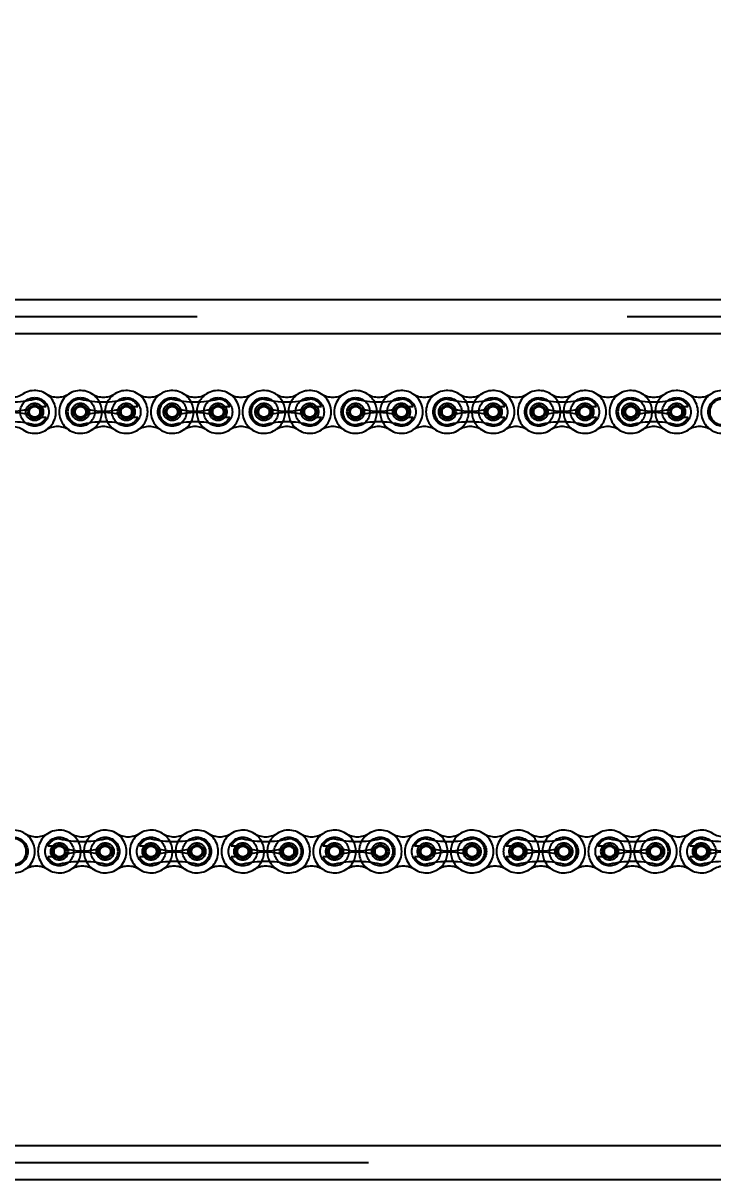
# Model space of a CAD drawing. Header units: metres. Extents: x 0 to 63075, y 0 to 44550.
# Drawn here: x 37825 to 38016, y 35022.3 to 35342.9 of the extents above; entities that cross this region are included whole.
import ezdxf

# ---------------------------------------------------------------- set-up
doc = ezdxf.new("R2010")
doc.units = ezdxf.units.M
doc.header["$LTSCALE"] = 75
doc.linetypes.add('HIDDEN2', pattern=[4.7625, 3.175, -1.5875])
for name, color, linetype in [('18_COTAS', 7, 'Continuous'), ('SDM', 7, 'Continuous'), ('SL4', 4, 'Continuous'), ('ST1', 7, 'HIDDEN2')]:
    doc.layers.add(name, color=color, linetype=linetype)
doc.styles.add('ROMANS', font='ROMANS.SHX')
doc.dimstyles.new('75___1-75', dxfattribs={"dimscale": 75, "dimtxt": 2.5, "dimasz": 2, "dimexe": 1.5, "dimexo": 1, "dimgap": 0.5, "dimtad": 1, "dimdec": 0, "dimzin": 12, "dimtxsty": 'ROMANS', "dimcen": 0, "dimclrd": 256, "dimclre": 256, "dimclrt": 3, "dimazin": 3, "dimtfac": 1, "dimtdec": 0, "dimtmove": 0, "dimatfit": 0, "dimfxl": 1, "dimlwd": -1, "dimlwe": -1, "dimarcsym": 0})

# ---------------------------------------------------------------- blocks, each defined once
blk = doc.blocks.new('*D31')
at = {"layer": 'Defpoints', "color": 0, "transparency": 16777216}
for p in [(37273.13, 35690.51), (37273.13, 35271.03), (41947.61, 35271.03)]:
    blk.add_point(p, dxfattribs=at)
at = {"layer": 'SDM', "transparency": 16777216}
for p, q in [((37273.13, 35346.03), (37273.13, 35803.01)), ((41947.61, 35346.03), (41947.61, 35803.01)), ((41797.61, 35690.51), (37423.13, 35690.51))]:
    blk.add_line(p, q, dxfattribs=at)
for points in [[(37423.13, 35715.51), (37423.13, 35665.51), (37273.13, 35690.51)], [(41797.61, 35715.51), (41797.61, 35665.51), (41947.61, 35690.51)]]:
    blk.add_solid(points, dxfattribs=at)
at = {"layer": 'SDM', "color": 3, "transparency": 16777216, "insert": (39610.37, 35821.76), "char_height": 187.5, "attachment_point": 5, "style": 'ROMANS'}
blk.add_mtext('4674', dxfattribs=at)
blk = doc.blocks.new('*D32')
at = {"layer": '18_COTAS', "transparency": 16777216}
for p, q in [((37273.13, 35346.03), (37273.13, 36814.27)), ((39025.01, 36776.77), (39025.01, 36814.27)), ((37423.13, 36701.77), (38875.01, 36701.77))]:
    blk.add_line(p, q, dxfattribs=at)
for points in [[(37423.13, 36726.77), (37423.13, 36676.77), (37273.13, 36701.77)], [(38875.01, 36726.77), (38875.01, 36676.77), (39025.01, 36701.77)]]:
    blk.add_solid(points, dxfattribs=at)
at = {"layer": 'Defpoints', "color": 0, "transparency": 16777216}
for p in [(39025.01, 36701.77), (39025.01, 36701.77), (37273.13, 35271.03)]:
    blk.add_point(p, dxfattribs=at)
at = {"layer": '18_COTAS', "color": 3, "transparency": 16777216, "insert": (38149.07, 36833.02), "char_height": 187.5, "attachment_point": 5, "style": 'ROMANS'}
blk.add_mtext('1752', dxfattribs=at)
blk = doc.blocks.new('A$C6e6623c1')
at = {"layer": 'SL4'}
for p, q in [((285.02, 1725.35), (1004.76, 1725.35)), ((1004.76, 1715.82), (296.87, 1715.82)), ((54.76, 1490.88), (957.26, 1490.88)), ((957.26, 1481.35), (253.75, 1481.35))]:
    blk.add_line(p, q, dxfattribs=at)
at = {"layer": 'ST1'}
for p, q in [((4.76, 1720.59), (1004.76, 1720.59)), ((1004.76, 1715.82), (4.76, 1715.82)), ((556.18, 1695.67), (558.31, 1695.67)), ((556.18, 1692.71), (558.31, 1692.71)), ((581.58, 1695.67), (583.71, 1695.67)), ((581.58, 1692.71), (583.71, 1692.71)), ((606.98, 1695.67), (609.11, 1695.67)), ((606.98, 1692.71), (609.11, 1692.71)), ((632.38, 1695.67), (634.51, 1695.67)), ((632.38, 1692.71), (634.51, 1692.71)), ((657.78, 1695.67), (659.91, 1695.67)), ((657.78, 1692.71), (659.91, 1692.71)), ((683.18, 1695.67), (685.31, 1695.67)), ((683.18, 1692.71), (685.31, 1692.71)), ((708.58, 1695.67), (710.71, 1695.67)), ((708.58, 1692.71), (710.71, 1692.71)), ((733.98, 1695.67), (736.11, 1695.67)), ((733.98, 1692.71), (736.11, 1692.71)), ((560.82, 1573.83), (558.7, 1573.83)), ((560.82, 1570.88), (558.7, 1570.88)), ((586.22, 1573.83), (584.1, 1573.83)), ((586.22, 1570.88), (584.1, 1570.88)), ((611.62, 1573.83), (609.5, 1573.83)), ((611.62, 1570.88), (609.5, 1570.88)), ((637.02, 1573.83), (634.9, 1573.83)), ((637.02, 1570.88), (634.9, 1570.88)), ((662.42, 1573.83), (660.3, 1573.83)), ((662.42, 1570.88), (660.3, 1570.88)), ((687.82, 1573.83), (685.7, 1573.83)), ((687.82, 1570.88), (685.7, 1570.88)), ((713.22, 1573.83), (711.1, 1573.83)), ((713.22, 1570.88), (711.1, 1570.88)), ((738.62, 1573.83), (736.5, 1573.83)), ((738.62, 1570.88), (736.5, 1570.88)), ((4.76, 1490.88), (1004.76, 1490.88)), ((1004.76, 1486.11), (4.76, 1486.11))]:
    blk.add_line(p, q, dxfattribs=at)
for centre, radius in [((555.08, 1694.19), 3.96), ((555.08, 1694.19), 2.4), ((555.08, 1694.19), 1.84), ((567.78, 1694.19), 3.96), ((567.78, 1694.19), 2.4), ((567.78, 1694.19), 1.85), ((580.48, 1694.19), 3.96), ((580.48, 1694.19), 2.4), ((580.48, 1694.19), 1.84), ((593.18, 1694.19), 3.96), ((593.18, 1694.19), 2.4), ((593.18, 1694.19), 1.84), ((605.88, 1694.19), 3.96), ((605.88, 1694.19), 2.4), ((605.88, 1694.19), 1.85), ((618.58, 1694.19), 3.96), ((618.58, 1694.19), 2.4), ((618.58, 1694.19), 1.84), ((631.28, 1694.19), 3.96), ((631.28, 1694.19), 2.4), ((631.28, 1694.19), 1.85), ((643.98, 1694.19), 3.96), ((643.98, 1694.19), 2.4), ((643.98, 1694.19), 1.84), ((656.68, 1694.19), 3.96), ((656.68, 1694.19), 2.4), ((656.68, 1694.19), 1.85), ((669.38, 1694.19), 3.96), ((669.38, 1694.19), 2.4), ((669.38, 1694.19), 1.84), ((682.08, 1694.19), 3.96), ((682.08, 1694.19), 2.4), ((682.08, 1694.19), 1.85), ((694.78, 1694.19), 3.96), ((694.78, 1694.19), 2.4), ((694.78, 1694.19), 1.85), ((707.48, 1694.19), 3.96), ((707.48, 1694.19), 2.4), ((707.48, 1694.19), 1.85), ((720.18, 1694.19), 3.96), ((720.18, 1694.19), 2.4), ((720.18, 1694.19), 1.85), ((732.88, 1694.19), 3.96), ((732.88, 1694.19), 2.4), ((732.88, 1694.19), 1.84), ((745.58, 1694.19), 3.96), ((555.08, 1694.19), 1.48), ((567.78, 1694.19), 1.48), ((580.48, 1694.19), 1.48), ((593.18, 1694.19), 1.48), ((605.88, 1694.19), 1.48), ((618.58, 1694.19), 1.48), ((631.28, 1694.19), 1.48), ((643.98, 1694.19), 1.48), ((656.68, 1694.19), 1.48), ((669.38, 1694.19), 1.48), ((682.08, 1694.19), 1.48), ((694.78, 1694.19), 1.48), ((707.48, 1694.19), 1.48), ((720.18, 1694.19), 1.48), ((732.88, 1694.19), 1.48), ((549.23, 1572.35), 3.96), ((561.93, 1572.35), 3.96), ((561.93, 1572.35), 2.4), ((561.93, 1572.35), 1.85), ((574.63, 1572.35), 3.96), ((574.63, 1572.35), 2.4), ((574.63, 1572.35), 1.85), ((587.33, 1572.35), 3.96), ((587.33, 1572.35), 2.4), ((587.33, 1572.35), 1.85), ((600.03, 1572.35), 3.96), ((600.03, 1572.35), 2.4), ((600.03, 1572.35), 1.84), ((612.73, 1572.35), 3.96), ((612.73, 1572.35), 2.4), ((612.73, 1572.35), 1.84), ((625.43, 1572.35), 3.96), ((625.43, 1572.35), 2.4), ((625.43, 1572.35), 1.85), ((638.13, 1572.35), 3.96), ((638.13, 1572.35), 2.4), ((638.13, 1572.35), 1.85), ((650.83, 1572.35), 3.96), ((650.83, 1572.35), 2.4), ((650.83, 1572.35), 1.84), ((663.53, 1572.35), 3.96), ((663.53, 1572.35), 2.4), ((663.53, 1572.35), 1.84), ((676.23, 1572.35), 3.96), ((676.23, 1572.35), 2.4), ((676.23, 1572.35), 1.85), ((688.93, 1572.35), 3.96), ((688.93, 1572.35), 2.4), ((688.93, 1572.35), 1.85), ((701.63, 1572.35), 3.96), ((701.63, 1572.35), 2.4), ((701.63, 1572.35), 1.84), ((714.33, 1572.35), 3.96), ((714.33, 1572.35), 2.4), ((714.33, 1572.35), 1.84), ((727.03, 1572.35), 3.96), ((727.03, 1572.35), 2.4), ((727.03, 1572.35), 1.84), ((739.73, 1572.35), 3.96), ((739.73, 1572.35), 2.4), ((739.73, 1572.35), 1.85), ((561.93, 1572.35), 1.48), ((574.63, 1572.35), 1.48), ((587.33, 1572.35), 1.48), ((600.03, 1572.35), 1.48), ((612.73, 1572.35), 1.48), ((625.43, 1572.35), 1.48), ((638.13, 1572.35), 1.48), ((650.83, 1572.35), 1.48), ((663.53, 1572.35), 1.48), ((676.23, 1572.35), 1.48), ((688.93, 1572.35), 1.48), ((701.63, 1572.35), 1.48), ((714.33, 1572.35), 1.48), ((727.03, 1572.35), 1.48), ((739.73, 1572.35), 1.48)]:
    blk.add_circle(centre, radius, dxfattribs=at)
for centre, radius, start, end in [((548.73, 1704.18), 5.92, 237.5667, 302.4333), ((555.08, 1694.19), 5.92, 237.5667, 122.4333), ((561.43, 1704.18), 5.92, 237.5667, 302.4333), ((567.78, 1694.19), 5.92, 57.5667, 302.4333), ((574.13, 1704.18), 5.92, 237.5667, 302.4333), ((567.78, 1694.19), 5.92, 302.4332, 57.5668), ((580.48, 1694.19), 5.92, 122.4332, 237.5668), ((580.48, 1694.19), 5.92, 237.5667, 122.4333), ((586.83, 1704.18), 5.92, 237.5667, 302.4333), ((593.18, 1694.19), 5.92, 57.5667, 302.4333), ((599.53, 1704.18), 5.92, 237.5667, 302.4333), ((593.18, 1694.19), 5.92, 302.4332, 57.5668), ((605.88, 1694.19), 5.92, 122.4332, 237.5668), ((605.88, 1694.19), 5.92, 237.5667, 122.4333), ((612.23, 1704.18), 5.92, 237.5667, 302.4333), ((618.58, 1694.19), 5.92, 57.5667, 302.4333), ((624.93, 1704.18), 5.92, 237.5667, 302.4333), ((618.58, 1694.19), 5.92, 302.4332, 57.5668), ((631.28, 1694.19), 5.92, 122.4332, 237.5668), ((631.28, 1694.19), 5.92, 237.5667, 122.4333), ((637.63, 1704.18), 5.92, 237.5667, 302.4333), ((643.98, 1694.19), 5.92, 57.5667, 302.4333), ((650.33, 1704.18), 5.92, 237.5667, 302.4333), ((643.98, 1694.19), 5.92, 302.4332, 57.5668), ((656.68, 1694.19), 5.92, 122.4332, 237.5668), ((656.68, 1694.19), 5.92, 237.5667, 122.4333), ((663.03, 1704.18), 5.92, 237.5667, 302.4333), ((669.38, 1694.19), 5.92, 57.5667, 302.4333), ((675.73, 1704.18), 5.92, 237.5667, 302.4333), ((669.38, 1694.19), 5.92, 302.4332, 57.5668), ((682.08, 1694.19), 5.92, 122.4332, 237.5668), ((682.08, 1694.19), 5.92, 237.5667, 122.4333), ((688.43, 1704.18), 5.92, 237.5667, 302.4333), ((694.78, 1694.19), 5.92, 57.5667, 302.4333), ((701.13, 1704.18), 5.92, 237.5667, 302.4333), ((694.78, 1694.19), 5.92, 302.4332, 57.5668), ((707.48, 1694.19), 5.92, 122.4332, 237.5668), ((707.48, 1694.19), 5.92, 237.5667, 122.4333), ((713.83, 1704.18), 5.92, 237.5667, 302.4333), ((720.18, 1694.19), 5.92, 57.5667, 302.4333), ((726.53, 1704.18), 5.92, 237.5667, 302.4333), ((720.18, 1694.19), 5.92, 302.4332, 57.5668), ((732.88, 1694.19), 5.92, 122.4332, 237.5668), ((732.88, 1694.19), 5.92, 237.5667, 122.4333), ((739.23, 1704.18), 5.92, 237.5667, 302.4333), ((745.58, 1694.19), 5.92, 57.5667, 302.4333), ((548.73, 1723.29), 26.32, 256.0401, 283.9599), ((555.08, 1694.19), 3.55, 24.5534, 90), ((567.78, 1694.19), 3.55, 90, 270), ((574.13, 1723.29), 26.32, 256.0401, 283.9599), ((580.48, 1694.19), 3.55, 24.5534, 90), ((593.18, 1694.19), 3.55, 90, 270), ((599.53, 1723.29), 26.32, 256.0401, 283.9599), ((605.88, 1694.19), 3.55, 24.5534, 90), ((618.58, 1694.19), 3.55, 90, 270), ((624.93, 1723.29), 26.32, 256.0401, 283.9599), ((631.28, 1694.19), 3.55, 24.5534, 90), ((643.98, 1694.19), 3.55, 90, 270), ((650.33, 1723.29), 26.32, 256.0401, 283.9599), ((656.68, 1694.19), 3.55, 24.5534, 90), ((669.38, 1694.19), 3.55, 90, 270), ((675.73, 1723.29), 26.32, 256.0401, 283.9599), ((682.08, 1694.19), 3.55, 24.5534, 90), ((694.78, 1694.19), 3.55, 90, 270), ((701.13, 1723.29), 26.32, 256.0401, 283.9599), ((707.48, 1694.19), 3.55, 24.5534, 90), ((720.18, 1694.19), 3.55, 90, 270), ((726.53, 1723.29), 26.32, 256.0401, 283.9599), ((732.88, 1694.19), 3.55, 24.5534, 90), ((745.58, 1694.19), 3.55, 90, 270), ((548.73, 1710.54), 16.17, 252.993, 287.007), ((548.73, 1677.84), 16.17, 72.993, 107.007), ((555.08, 1694.19), 3.55, 270, 335.4466), ((574.13, 1710.54), 16.17, 252.993, 287.007), ((574.13, 1677.84), 16.17, 72.993, 107.007), ((580.48, 1694.19), 3.55, 270, 335.4466), ((599.53, 1710.54), 16.17, 252.993, 287.007), ((599.53, 1677.84), 16.17, 72.993, 107.007), ((605.88, 1694.19), 3.55, 270, 335.4466), ((624.93, 1710.54), 16.17, 252.993, 287.007), ((624.93, 1677.84), 16.17, 72.993, 107.007), ((631.28, 1694.19), 3.55, 270, 335.4466), ((650.33, 1710.54), 16.17, 252.993, 287.007), ((650.33, 1677.84), 16.17, 72.993, 107.007), ((656.68, 1694.19), 3.55, 270, 335.4466), ((675.73, 1710.54), 16.17, 252.993, 287.007), ((675.73, 1677.84), 16.17, 72.993, 107.007), ((682.08, 1694.19), 3.55, 270, 335.4466), ((701.13, 1710.54), 16.17, 252.993, 287.007), ((701.13, 1677.84), 16.17, 72.993, 107.007), ((707.48, 1694.19), 3.55, 270, 335.4466), ((726.53, 1710.54), 16.17, 252.993, 287.007), ((726.53, 1677.84), 16.17, 72.993, 107.007), ((732.88, 1694.19), 3.55, 270, 335.4466), ((548.73, 1665.09), 26.32, 76.0401, 103.9599), ((548.73, 1684.2), 5.92, 57.5667, 122.4333), ((561.43, 1684.2), 5.92, 57.5667, 122.4333), ((574.13, 1665.09), 26.32, 76.0401, 103.9599), ((574.13, 1684.2), 5.92, 57.5667, 122.4333), ((586.83, 1684.2), 5.92, 57.5667, 122.4333), ((599.53, 1665.09), 26.32, 76.0401, 103.9599), ((599.53, 1684.2), 5.92, 57.5667, 122.4333), ((612.23, 1684.2), 5.92, 57.5667, 122.4333), ((624.93, 1665.09), 26.32, 76.0401, 103.9599), ((624.93, 1684.2), 5.92, 57.5667, 122.4333), ((637.63, 1684.2), 5.92, 57.5667, 122.4333), ((650.33, 1665.09), 26.32, 76.0401, 103.9599), ((650.33, 1684.2), 5.92, 57.5667, 122.4333), ((663.03, 1684.2), 5.92, 57.5667, 122.4333), ((675.73, 1665.09), 26.32, 76.0401, 103.9599), ((675.73, 1684.2), 5.92, 57.5667, 122.4333), ((688.43, 1684.2), 5.92, 57.5667, 122.4333), ((701.13, 1665.09), 26.32, 76.0401, 103.9599), ((701.13, 1684.2), 5.92, 57.5667, 122.4333), ((713.83, 1684.2), 5.92, 57.5667, 122.4333), ((726.53, 1665.09), 26.32, 76.0401, 103.9599), ((726.53, 1684.2), 5.92, 57.5667, 122.4333), ((739.23, 1684.2), 5.92, 57.5667, 122.4333), ((549.23, 1572.35), 5.92, 237.5667, 122.4333), ((555.58, 1582.35), 5.92, 237.5667, 302.4333), ((561.93, 1572.35), 5.92, 57.5667, 302.4333), ((568.28, 1582.35), 5.92, 237.5667, 302.4333), ((561.93, 1572.35), 5.92, 302.4332, 57.5668), ((574.63, 1572.35), 5.92, 122.4332, 237.5668), ((574.63, 1572.35), 5.92, 237.5667, 122.4333), ((580.98, 1582.35), 5.92, 237.5667, 302.4333), ((587.33, 1572.35), 5.92, 57.5667, 302.4333), ((593.68, 1582.35), 5.92, 237.5667, 302.4333), ((587.33, 1572.35), 5.92, 302.4332, 57.5668), ((600.03, 1572.35), 5.92, 122.4332, 237.5668), ((600.03, 1572.35), 5.92, 237.5667, 122.4333), ((606.38, 1582.35), 5.92, 237.5667, 302.4333), ((612.73, 1572.35), 5.92, 57.5667, 302.4333), ((619.08, 1582.35), 5.92, 237.5667, 302.4333), ((612.73, 1572.35), 5.92, 302.4332, 57.5668), ((625.43, 1572.35), 5.92, 122.4332, 237.5668), ((625.43, 1572.35), 5.92, 237.5667, 122.4333), ((631.78, 1582.35), 5.92, 237.5667, 302.4333), ((638.13, 1572.35), 5.92, 57.5667, 302.4333), ((644.48, 1582.35), 5.92, 237.5667, 302.4333), ((638.13, 1572.35), 5.92, 302.4332, 57.5668), ((650.83, 1572.35), 5.92, 122.4332, 237.5668), ((650.83, 1572.35), 5.92, 237.5667, 122.4333), ((657.18, 1582.35), 5.92, 237.5667, 302.4333), ((663.53, 1572.35), 5.92, 57.5667, 302.4333), ((669.88, 1582.35), 5.92, 237.5667, 302.4333), ((663.53, 1572.35), 5.92, 302.4332, 57.5668), ((676.23, 1572.35), 5.92, 122.4332, 237.5668), ((676.23, 1572.35), 5.92, 237.5667, 122.4333), ((682.58, 1582.35), 5.92, 237.5667, 302.4333), ((688.93, 1572.35), 5.92, 57.5667, 302.4333), ((695.28, 1582.35), 5.92, 237.5667, 302.4333), ((688.93, 1572.35), 5.92, 302.4332, 57.5668), ((701.63, 1572.35), 5.92, 122.4332, 237.5668), ((701.63, 1572.35), 5.92, 237.5667, 122.4333), ((707.98, 1582.35), 5.92, 237.5667, 302.4333), ((714.33, 1572.35), 5.92, 57.5667, 302.4333), ((720.68, 1582.35), 5.92, 237.5667, 302.4333), ((714.33, 1572.35), 5.92, 302.4332, 57.5668), ((727.03, 1572.35), 5.92, 122.4332, 237.5668), ((727.03, 1572.35), 5.92, 237.5667, 122.4333), ((733.38, 1582.35), 5.92, 237.5667, 302.4333), ((739.73, 1572.35), 5.92, 57.5667, 302.4333), ((746.08, 1582.35), 5.92, 237.5667, 302.4333), ((549.23, 1572.35), 3.55, 270, 90), ((561.93, 1572.35), 3.55, 90, 155.4466), ((568.28, 1601.45), 26.32, 256.0401, 283.9599), ((574.63, 1572.35), 3.55, 270, 90), ((587.33, 1572.35), 3.55, 90, 155.4466), ((593.68, 1601.45), 26.32, 256.0401, 283.9599), ((600.03, 1572.35), 3.55, 270, 90), ((612.73, 1572.35), 3.55, 90, 155.4466), ((619.08, 1601.45), 26.32, 256.0401, 283.9599), ((625.43, 1572.35), 3.55, 270, 90), ((638.13, 1572.35), 3.55, 90, 155.4466), ((644.48, 1601.45), 26.32, 256.0401, 283.9599), ((650.83, 1572.35), 3.55, 270, 90), ((663.53, 1572.35), 3.55, 90, 155.4466), ((669.88, 1601.45), 26.32, 256.0401, 283.9599), ((676.23, 1572.35), 3.55, 270, 90), ((688.93, 1572.35), 3.55, 90, 155.4466), ((695.28, 1601.45), 26.32, 256.0401, 283.9599), ((701.63, 1572.35), 3.55, 270, 90), ((714.33, 1572.35), 3.55, 90, 155.4466), ((720.68, 1601.45), 26.32, 256.0401, 283.9599), ((727.03, 1572.35), 3.55, 270, 90), ((739.73, 1572.35), 3.55, 90, 155.4466), ((746.08, 1601.45), 26.32, 256.0401, 283.9599), ((561.93, 1572.35), 3.55, 204.5534, 270), ((568.28, 1588.71), 16.17, 252.993, 287.007), ((568.28, 1556), 16.17, 72.993, 107.007), ((587.33, 1572.35), 3.55, 204.5534, 270), ((593.68, 1588.71), 16.17, 252.993, 287.007), ((593.68, 1556), 16.17, 72.993, 107.007), ((612.73, 1572.35), 3.55, 204.5534, 270), ((619.08, 1588.71), 16.17, 252.993, 287.007), ((619.08, 1556), 16.17, 72.993, 107.007), ((638.13, 1572.35), 3.55, 204.5534, 270), ((644.48, 1588.71), 16.17, 252.993, 287.007), ((644.48, 1556), 16.17, 72.993, 107.007), ((663.53, 1572.35), 3.55, 204.5534, 270), ((669.88, 1588.71), 16.17, 252.993, 287.007), ((669.88, 1556), 16.17, 72.993, 107.007), ((688.93, 1572.35), 3.55, 204.5534, 270), ((695.28, 1588.71), 16.17, 252.993, 287.007), ((695.28, 1556), 16.17, 72.993, 107.007), ((714.33, 1572.35), 3.55, 204.5534, 270), ((720.68, 1588.71), 16.17, 252.993, 287.007), ((720.68, 1556), 16.17, 72.993, 107.007), ((739.73, 1572.35), 3.55, 204.5534, 270), ((746.08, 1588.71), 16.17, 252.993, 287.007), ((746.08, 1556), 16.17, 72.993, 107.007), ((555.58, 1562.36), 5.92, 57.5667, 122.4333), ((568.28, 1543.26), 26.32, 76.0401, 103.9599), ((568.28, 1562.36), 5.92, 57.5667, 122.4333), ((580.98, 1562.36), 5.92, 57.5667, 122.4333), ((593.68, 1543.26), 26.32, 76.0401, 103.9599), ((593.68, 1562.36), 5.92, 57.5667, 122.4333), ((606.38, 1562.36), 5.92, 57.5667, 122.4333), ((619.08, 1543.26), 26.32, 76.0401, 103.9599), ((619.08, 1562.36), 5.92, 57.5667, 122.4333), ((631.78, 1562.36), 5.92, 57.5667, 122.4333), ((644.48, 1543.26), 26.32, 76.0401, 103.9599), ((644.48, 1562.36), 5.92, 57.5667, 122.4333), ((657.18, 1562.36), 5.92, 57.5667, 122.4333), ((669.88, 1543.26), 26.32, 76.0401, 103.9599), ((669.88, 1562.36), 5.92, 57.5667, 122.4333), ((682.58, 1562.36), 5.92, 57.5667, 122.4333), ((695.28, 1543.26), 26.32, 76.0401, 103.9599), ((695.28, 1562.36), 5.92, 57.5667, 122.4333), ((707.98, 1562.36), 5.92, 57.5667, 122.4333), ((720.68, 1543.26), 26.32, 76.0401, 103.9599), ((720.68, 1562.36), 5.92, 57.5667, 122.4333), ((733.38, 1562.36), 5.92, 57.5667, 122.4333), ((746.08, 1543.26), 26.32, 76.0401, 103.9599), ((746.08, 1562.36), 5.92, 57.5667, 122.4333)]:
    blk.add_arc(centre, radius, start, end, dxfattribs=at)

msp = doc.modelspace()

# ---------------------------------------------------------------- block references
at = {"layer": 'SDM'}
msp.add_blockref('A$C6e6623c1', (37273.13, 33540.92), dxfattribs=at)

# ---------------------------------------------------------------- dimensions: what is measured, and where the dimension line sits
at = {"layer": '18_COTAS'}
dim = msp.add_linear_dim(base=(39025.01, 36701.77), p1=(37273.13, 35271.03), p2=(39025.01, 36701.77), dimstyle='75___1-75', dxfattribs=at)
dim.commit()
dim.dimension.update_dxf_attribs({"geometry": '*D32', "text_midpoint": (38149.07, 36833.02)})
at = {"layer": 'SDM'}
dim = msp.add_linear_dim(base=(37273.13, 35690.51), p1=(41947.61, 35271.03), p2=(37273.13, 35271.03), dimstyle='75___1-75', override={"dimtmove": 1}, dxfattribs=at)
dim.commit()
dim.dimension.update_dxf_attribs({"geometry": '*D31', "text_midpoint": (39610.37, 35821.76)})

doc.saveas('drawing.dxf')
